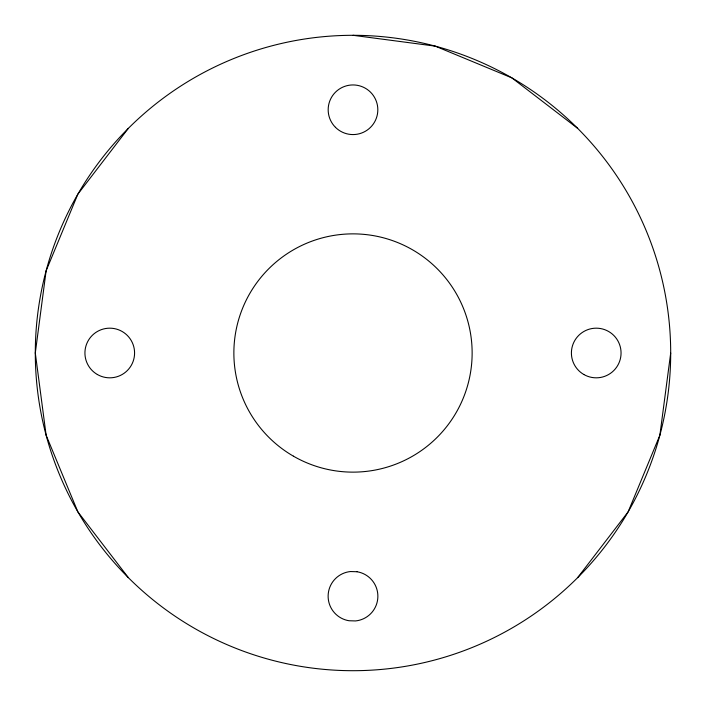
<?xml version="1.0" encoding="UTF-8"?>
<svg xmlns="http://www.w3.org/2000/svg" width="706" height="706" viewBox="0 0 706 706"><rect width="100%" height="100%" fill="white"/><g stroke="black" fill="none" stroke-linecap="round" stroke-linejoin="round"><path stroke-width="1.06" d="M670.7 353L659.872 435.223L628.137 511.85L577.649 577.649M128.351 128.351L77.863 194.15L46.128 270.777L35.3 353L46.128 435.223L77.863 511.85L128.351 577.649A317.7 317.7 0 0 0 659.872 435.223A317.7 317.7 0 0 0 270.777 46.128A317.7 317.7 0 0 0 128.351 577.649M353 35.3L435.223 46.128L511.85 77.863L577.649 128.351M356.971 571.736L350.494 571.542A24.816 24.816 0 0 0 349.029 620.742L355.506 620.936A24.816 24.816 0 0 0 356.971 571.736M97.349 374.498A24.816 24.816 0 0 0 134.581 353A24.816 24.816 0 0 0 97.349 331.502A24.816 24.816 0 0 0 97.349 374.498M335.447 127.309A24.825 24.816 0 0 0 376.978 116.181A24.825 24.816 0 0 0 346.575 85.788A24.825 24.816 0 0 0 335.447 127.309M293.431 456.173A119.137 119.137 0 0 0 472.137 353A119.137 119.137 0 0 0 293.431 249.827A119.137 119.137 0 0 0 293.431 456.173M583.827 374.498A24.816 24.816 0 0 0 621.059 353A24.816 24.816 0 0 0 583.827 331.502A24.816 24.816 0 0 0 583.827 374.498"/></g></svg>
